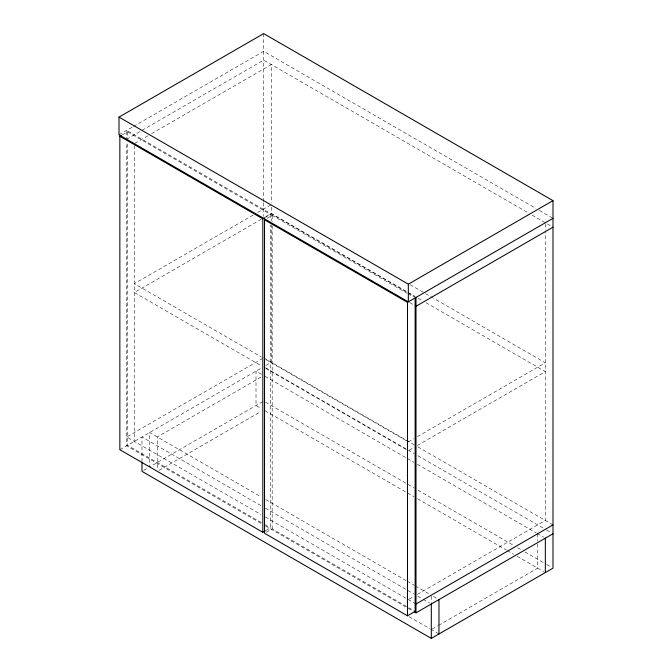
<?xml version="1.0" encoding="UTF-8"?>
<svg xmlns="http://www.w3.org/2000/svg" width="672" height="672" viewBox="0 0 672 672"><rect width="100%" height="100%" fill="white"/><g stroke="black" fill="none" stroke-linecap="round" stroke-linejoin="round"><path stroke-width="0.5" stroke-dasharray="3.36 2.52" d="M119.003 134.812L133.014 126.722M133.468 126.454L263.668 51.29L535.769 208.379M122.405 134.812L127.512 131.863L270.472 214.402L270.472 219.643M126.664 139.23L141.179 130.847M142.086 130.326L263.668 60.127L528.511 213.032M147.932 135.794L134.316 143.648L134.316 441.386M151.561 133.703L271.328 64.554L271.328 202.936M253.176 215.057L134.316 283.676L261.349 357.017M257.72 212.436L271.328 204.574M261.349 219.181L134.316 292.522L261.349 365.854M265.885 216.56L271.328 213.419L407.425 291.992M264.516 217.837L270.472 214.402M267.07 218.333L272.177 215.384L406.997 293.219M262.76 358.386L126.664 436.968L260.896 514.466M119.851 449.736L261.349 368.046M265.885 365.434L271.328 362.284L271.328 224.952M260.938 377.126L157.298 436.968L157.298 469.274M143.682 470.375L147.932 467.914M262.819 401.596L149.638 466.939L149.638 432.541L261.198 496.952M159.113 470.308L260.938 411.516M408.332 441.874L413.776 438.732M417.404 436.64L545.336 362.779L433.734 298.343M266.221 530.309L270.472 527.856L270.472 224.885M266.221 532.274L272.177 528.839L415.136 611.377M409.24 450.198L413.776 447.577M417.404 445.477L545.336 371.616L423.755 301.426M409.24 599.063L413.776 596.442M417.404 594.35L545.336 520.489L545.336 231.143M432.222 629.034L437.674 625.884M438.581 625.355L537.684 568.142L537.684 542.086M539.389 210.479L552.997 218.333M532.14 215.132L552.997 227.178M410.147 284.726L424.662 293.101M425.569 293.63L432.827 297.822M408.332 292.522L414.683 296.184M418.312 298.284L422.848 300.905M415.993 297.427L126.664 130.385L126.664 138.247M407.904 293.74L413.33 296.873M409.643 302.61L415.993 306.272M263.668 357.865L414.229 444.788M417.858 446.888L552.09 524.387M265.885 359.629L406.518 440.832M265.482 367.752L414.229 453.634M417.858 455.725L545.74 529.561M546.647 530.09L551.183 532.703M265.885 368.474L408.332 450.719M261.45 374.27L256.007 371.129L256.007 405.518L261.45 408.66M265.079 376.37L406.568 458.052M407.476 458.581L413.826 462.244M417.455 464.344L536.273 532.938M537.18 533.459L543.64 537.188M265.482 402.15L414.229 488.023M417.858 490.123L513.996 545.63M517.625 547.722L521.254 549.814M524.882 551.914L545.74 563.951M546.647 564.48L551.183 567.092M265.079 410.76L406.568 492.45M407.476 492.971L413.826 496.633M417.455 498.733L506.335 550.049M507.242 550.57L513.593 554.24M517.222 556.332L543.64 571.586M265.734 499.573L406.316 580.734M407.224 581.255L414.481 585.446M415.388 585.976L429.895 594.35M433.524 596.442L438.06 599.063M260.795 505.562L141.977 436.968L141.977 460.933M265.331 508.183L414.078 594.056M417.707 596.156L422.243 598.769M423.15 599.298L429.492 602.96M265.432 517.079L415.993 604.01M261.425 522.631L127.512 445.318L127.512 142.346M265.045 524.723L270.472 527.856M260.896 523.312L126.664 445.805L126.664 142.372M265.432 525.924L412.364 610.756M409.038 616.694L429.895 628.74M430.802 629.269L438.06 633.452M545.336 223.801L545.336 230.093M537.684 533.753L537.684 541.044M431.306 596.207L431.306 602.456M272.177 215.384L272.177 221.676M272.177 225.868L272.177 528.839M271.328 207.127L271.328 220.76M263.668 33.6L263.668 201.659M263.668 202.709L263.668 216.334M127.512 131.863L127.512 138.155"/><path stroke-width="1.01" d="M119.003 117.121L408.332 284.164L408.332 301.854L119.003 134.812L119.003 117.121L263.668 33.6L552.997 200.642L552.997 568.142L431.306 638.4L141.977 471.358L141.977 461.975M265.373 530.804L262.819 532.274L119.851 449.736L119.851 136.282L121.556 135.299M119.851 136.282L262.819 218.82L264.516 217.837M408.332 284.164L552.997 200.642M415.136 297.923L415.136 611.377L407.484 615.796L264.516 533.257L264.516 219.803L407.484 302.341L552.997 218.333M415.993 306.272L552.997 227.178M415.993 604.01L552.997 524.908M414.179 611.806L415.993 612.856L552.997 533.753M545.336 538.171L545.336 572.569M438.967 599.584L438.967 633.982M431.306 604.01L431.306 638.4M415.993 297.427L415.993 612.856M407.484 302.341L407.484 615.796M262.819 218.82L262.819 532.274"/></g></svg>
